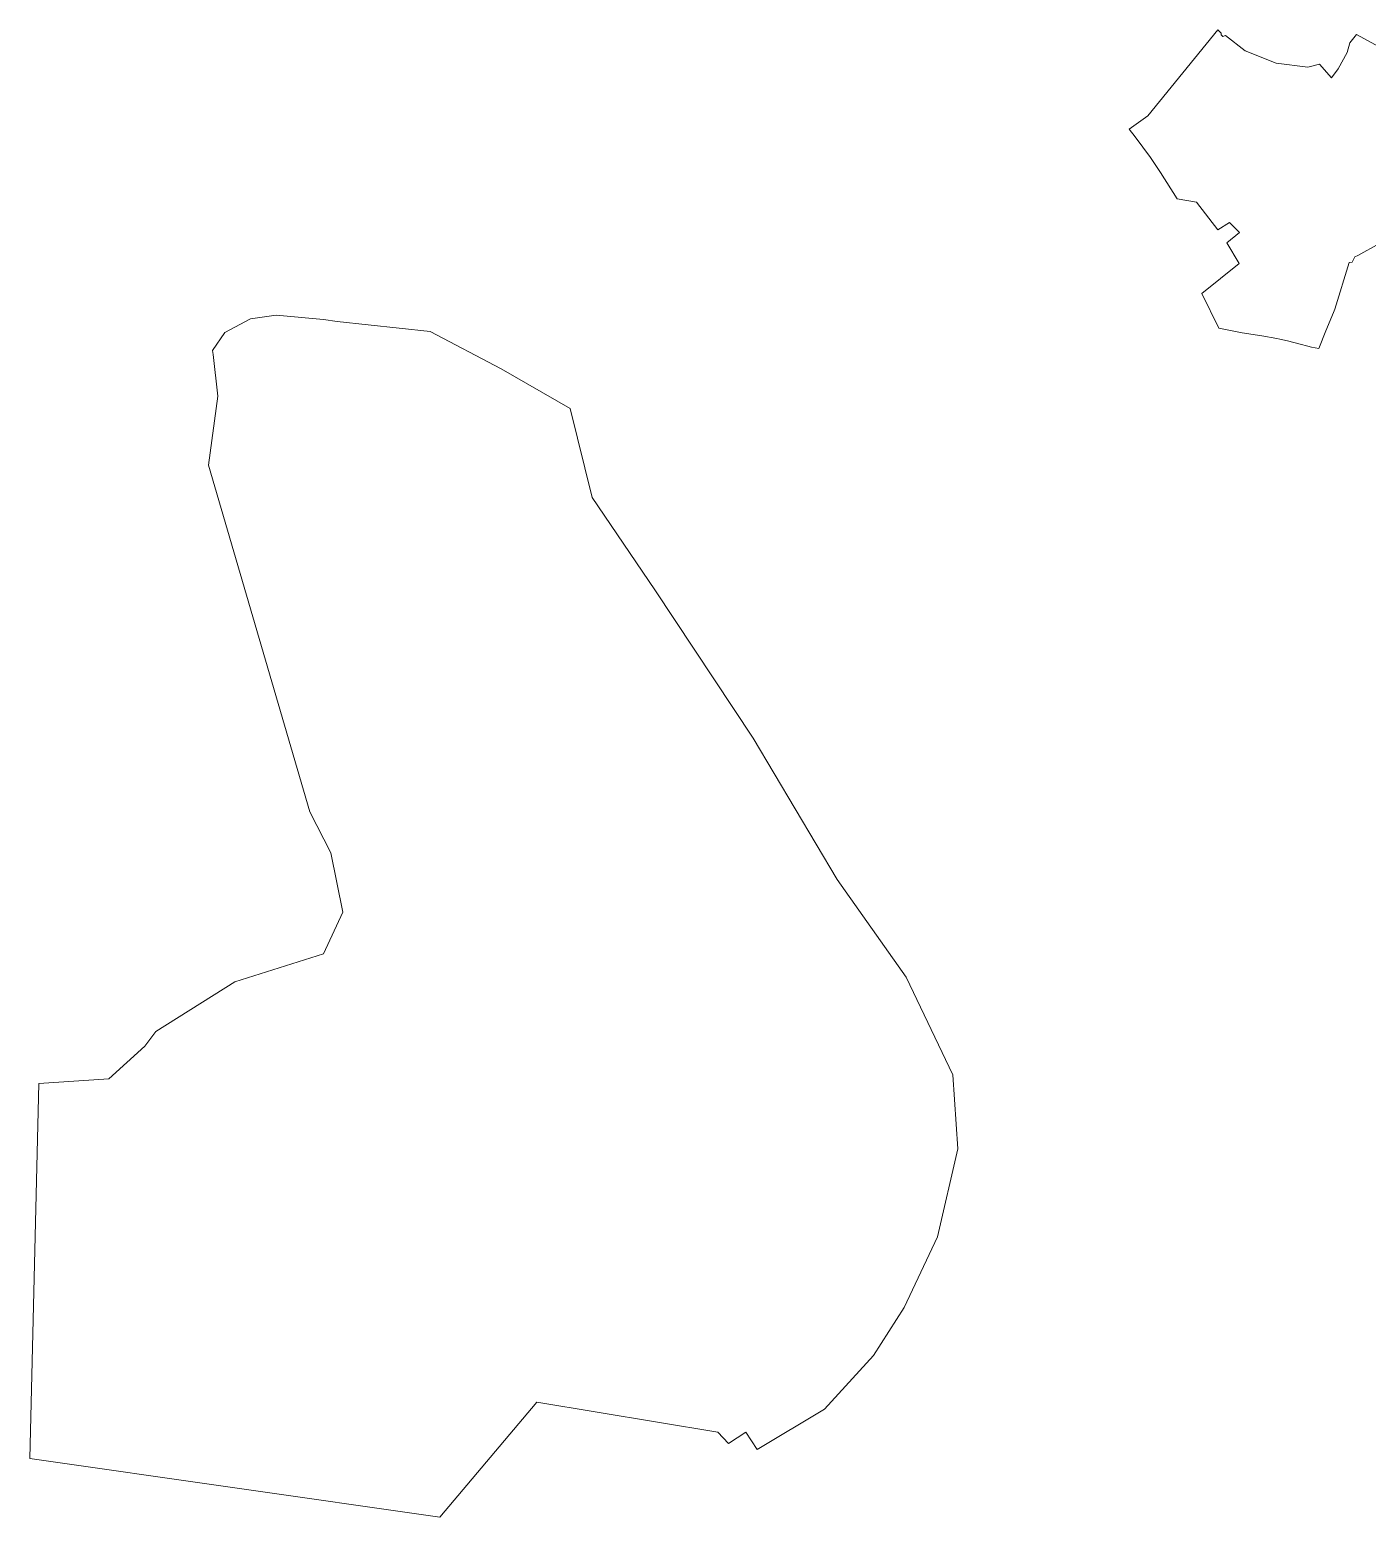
# Model space of a CAD drawing. Header units: metres. Extents: x 3 to 1027712, y 40 to 4430649.
# Drawn here: x 1020927 to 1023355, y 4425878 to 4428579 of the extents above; entities that cross this region are included whole.
import ezdxf

# ---------------------------------------------------------------- set-up
doc = ezdxf.new("R2010")
doc.units = ezdxf.units.M
doc.header["$MEASUREMENT"] = 0
doc.layers.add('RN_LIC_5_km', color=7, linetype='Continuous', lineweight=9, true_color=0xe5f2bf)
doc.layers.add('RN_ZEPA_5_km', color=7, linetype='Continuous', lineweight=9, true_color=0xc2d3f2)

msp = doc.modelspace()

# ---------------------------------------------------------------- linework, layer by layer
at = {"layer": 'RN_LIC_5_km'}
msp.add_lwpolyline([(1020927, 4425984.5), (1020943.3, 4426665), (1021070.5, 4426673.5), (1021135.8, 4426732.7), (1021155.9, 4426759.6), (1021299.5, 4426849.7), (1021460.3, 4426900.7), (1021495.4, 4426976.1), (1021473.5, 4427084.2), (1021435.7, 4427158.4), (1021251.4, 4427787.8), (1021268.5, 4427913.1), (1021259.9, 4427988.6), (1021259, 4427996.1), (1021280.9, 4428028.8), (1021327.9, 4428053.4), (1021374.2, 4428060.4), (1021460.4, 4428052.6), (1021485, 4428048.6), (1021654.1, 4428030.7), (1021782.8, 4427962.7), (1021908.1, 4427890.8), (1021948.2, 4427729.1), (1022061.7, 4427561.4), (1022240.4, 4427292.2), (1022392.7, 4427035.8), (1022517.8, 4426858), (1022602.7, 4426681), (1022611.8, 4426546.5), (1022575.1, 4426387), (1022514.4, 4426258.7), (1022458.4, 4426171.2), (1022370, 4426073.9), (1022247.3, 4426000.3), (1022226.9, 4426031.8), (1022195.4, 4426011.4), (1022175.8, 4426032), (1021847.3, 4426086.6), (1021671.6, 4425877.6)], close=True, dxfattribs=at)
at = {"layer": 'RN_ZEPA_5_km'}
msp.add_lwpolyline([(1023416.8, 4428212.4), (1023337.9, 4428168.4), (1023332.3, 4428166.1), (1023327.7, 4428156.3), (1023321.9, 4428156), (1023295.9, 4428071.4), (1023293.7, 4428065.4), (1023279.7, 4428031.7), (1023267.2, 4427999.5), (1023260.6, 4428000.8), (1023253.7, 4428002.4), (1023247.3, 4428004.1), (1023233.1, 4428007.8), (1023221.4, 4428010.9), (1023209.9, 4428013.8), (1023196, 4428016.9), (1023190.9, 4428017.9), (1023163.6, 4428022.7), (1023127.9, 4428028.2), (1023085.6, 4428036.8), (1023054.4, 4428099.4), (1023122.2, 4428153.9), (1023100, 4428191.9), (1023122.8, 4428210.3), (1023105.2, 4428228.6), (1023083.7, 4428215.2), (1023044.8, 4428265.7), (1023010.1, 4428271.4), (1022979.9, 4428319.3), (1022961.4, 4428346.5), (1022933.8, 4428384.3), (1022922.6, 4428397.8), (1022956.5, 4428422), (1023084, 4428578.6), (1023089.9, 4428572.1), (1023089.9, 4428569.5), (1023093, 4428566.3), (1023097.4, 4428567.9), (1023133.4, 4428540.2), (1023189.7, 4428518), (1023247, 4428510.9), (1023268.3, 4428516.3), (1023290.3, 4428491.5), (1023302.4, 4428507.9), (1023318.4, 4428537.5), (1023323.5, 4428554.8), (1023335.3, 4428570), (1023403.1, 4428533.1)], dxfattribs=at)

doc.saveas('drawing.dxf')
